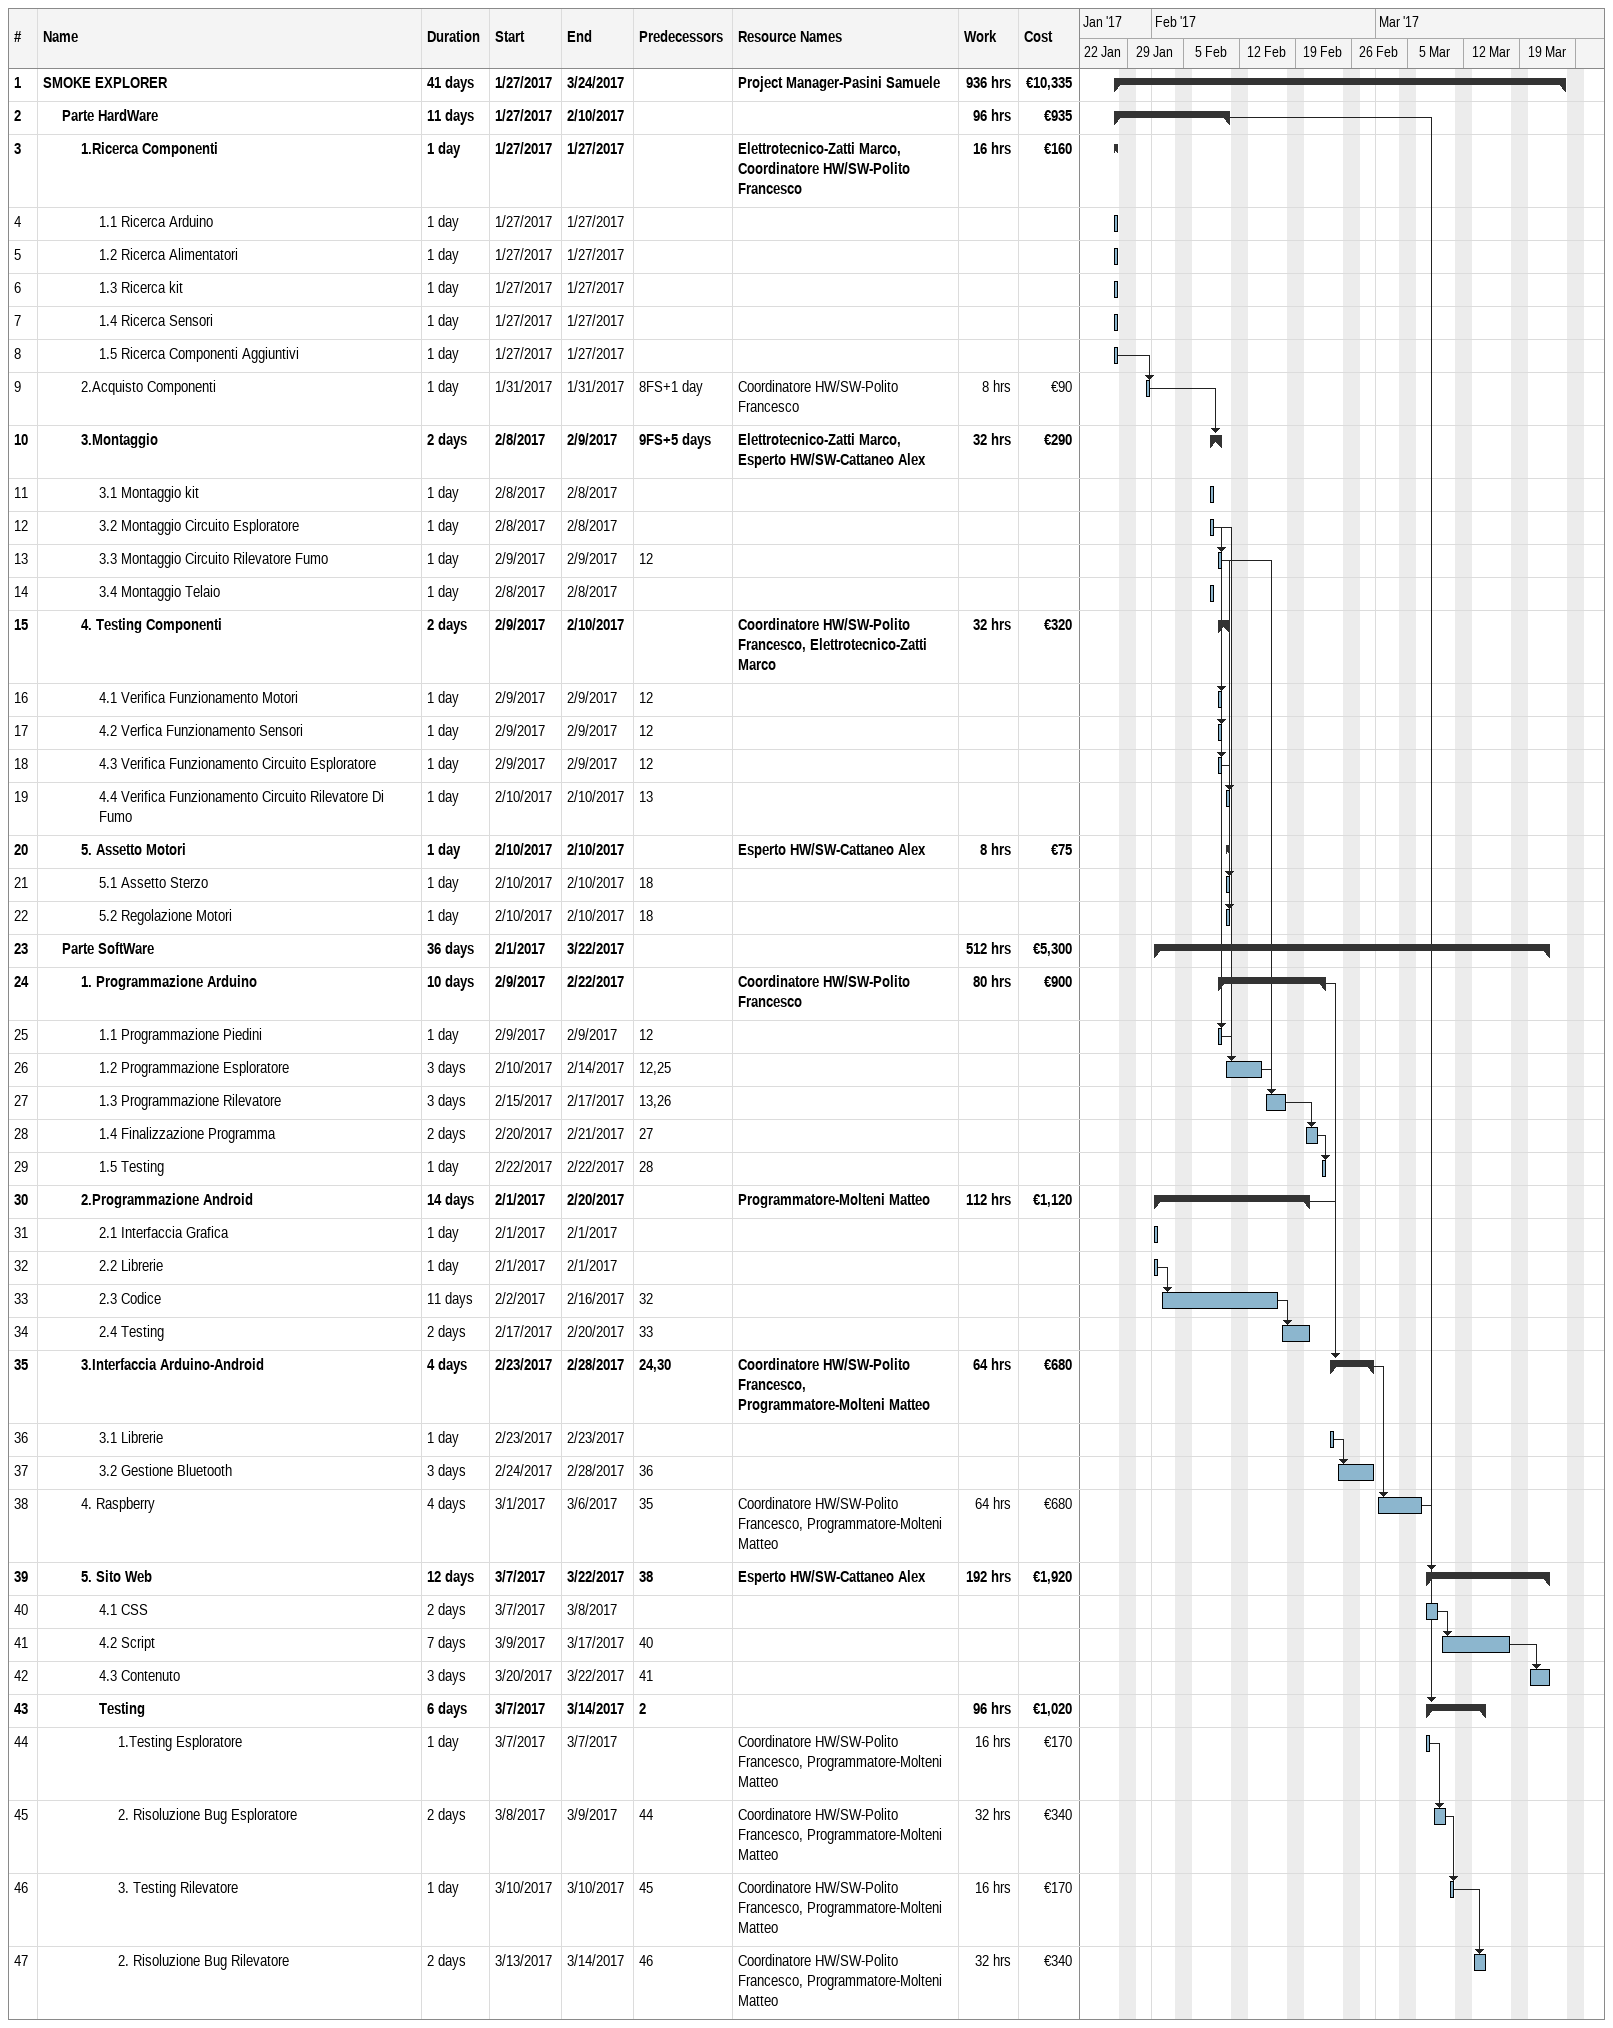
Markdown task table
| ID | Level | Task | Duration | Start | Finish | Predecessors | Resources | Work (h) | Cost (€) |
|---|---|---|---|---|---|---|---|---|---|
| 1 | 1 | **SMOKE EXPLORER** | 41d | 2017-01-27 | 2017-03-24 |  | Project Manager-Pasini Samuele | 936 | 10335 |
| 2 | 2 | **Parte HardWare** | 11d | 2017-01-27 | 2017-02-10 |  |  | 96 | 935 |
| 3 | 3 | **1.Ricerca Componenti** | 1d | 2017-01-27 | 2017-01-27 |  | Elettrotecnico-Zatti Marco, Coordinatore HW/SW-Polito Francesco | 16 | 160 |
| 4 | 4 | 1.1 Ricerca Arduino | 1d | 2017-01-27 | 2017-01-27 |  |  |  |  |
| 5 | 4 | 1.2 Ricerca Alimentatori | 1d | 2017-01-27 | 2017-01-27 |  |  |  |  |
| 6 | 4 | 1.3 Ricerca kit | 1d | 2017-01-27 | 2017-01-27 |  |  |  |  |
| 7 | 4 | 1.4 Ricerca Sensori | 1d | 2017-01-27 | 2017-01-27 |  |  |  |  |
| 8 | 4 | 1.5 Ricerca Componenti Aggiuntivi | 1d | 2017-01-27 | 2017-01-27 |  |  |  |  |
| 9 | 3 | 2.Acquisto Componenti | 1d | 2017-01-31 | 2017-01-31 | 8FS+1d | Coordinatore HW/SW-Polito Francesco | 8 | 90 |
| 10 | 3 | **3.Montaggio** | 2d | 2017-02-08 | 2017-02-09 | 9FS+5d | Elettrotecnico-Zatti Marco, Esperto HW/SW-Cattaneo Alex | 32 | 290 |
| 11 | 4 | 3.1 Montaggio kit | 1d | 2017-02-08 | 2017-02-08 |  |  |  |  |
| 12 | 4 | 3.2 Montaggio Circuito Esploratore | 1d | 2017-02-08 | 2017-02-08 |  |  |  |  |
| 13 | 4 | 3.3 Montaggio Circuito Rilevatore Fumo | 1d | 2017-02-09 | 2017-02-09 | 12 |  |  |  |
| 14 | 4 | 3.4 Montaggio Telaio | 1d | 2017-02-08 | 2017-02-08 |  |  |  |  |
| 15 | 3 | **4. Testing Componenti** | 2d | 2017-02-09 | 2017-02-10 |  | Coordinatore HW/SW-Polito Francesco, Elettrotecnico-Zatti Marco | 32 | 320 |
| 16 | 4 | 4.1 Verifica Funzionamento Motori | 1d | 2017-02-09 | 2017-02-09 | 12 |  |  |  |
| 17 | 4 | 4.2 Verfica Funzionamento Sensori | 1d | 2017-02-09 | 2017-02-09 | 12 |  |  |  |
| 18 | 4 | 4.3 Verifica Funzionamento Circuito Esploratore | 1d | 2017-02-09 | 2017-02-09 | 12 |  |  |  |
| 19 | 4 | 4.4 Verifica Funzionamento Circuito Rilevatore Di Fumo | 1d | 2017-02-10 | 2017-02-10 | 13 |  |  |  |
| 20 | 3 | **5. Assetto Motori** | 1d | 2017-02-10 | 2017-02-10 |  | Esperto HW/SW-Cattaneo Alex | 8 | 75 |
| 21 | 4 | 5.1 Assetto Sterzo | 1d | 2017-02-10 | 2017-02-10 | 18 |  |  |  |
| 22 | 4 | 5.2 Regolazione Motori | 1d | 2017-02-10 | 2017-02-10 | 18 |  |  |  |
| 23 | 2 | **Parte SoftWare** | 36d | 2017-02-01 | 2017-03-22 |  |  | 512 | 5300 |
| 24 | 3 | **1. Programmazione Arduino** | 10d | 2017-02-09 | 2017-02-22 |  | Coordinatore HW/SW-Polito Francesco | 80 | 900 |
| 25 | 4 | 1.1 Programmazione Piedini | 1d | 2017-02-09 | 2017-02-09 | 12 |  |  |  |
| 26 | 4 | 1.2 Programmazione Esploratore | 3d | 2017-02-10 | 2017-02-14 | 12, 25 |  |  |  |
| 27 | 4 | 1.3 Programmazione Rilevatore | 3d | 2017-02-15 | 2017-02-17 | 13, 26 |  |  |  |
| 28 | 4 | 1.4 Finalizzazione Programma | 2d | 2017-02-20 | 2017-02-21 | 27 |  |  |  |
| 29 | 4 | 1.5 Testing | 1d | 2017-02-22 | 2017-02-22 | 28 |  |  |  |
| 30 | 3 | **2.Programmazione Android** | 14d | 2017-02-01 | 2017-02-20 |  | Programmatore-Molteni Matteo | 112 | 1120 |
| 31 | 4 | 2.1 Interfaccia Grafica | 1d | 2017-02-01 | 2017-02-01 |  |  |  |  |
| 32 | 4 | 2.2 Librerie | 1d | 2017-02-01 | 2017-02-01 |  |  |  |  |
| 33 | 4 | 2.3 Codice | 11d | 2017-02-02 | 2017-02-16 | 32 |  |  |  |
| 34 | 4 | 2.4 Testing | 2d | 2017-02-17 | 2017-02-20 | 33 |  |  |  |
| 35 | 3 | **3.Interfaccia Arduino-Android** | 4d | 2017-02-23 | 2017-02-28 | 24, 30 | Coordinatore HW/SW-Polito Francesco, Programmatore-Molteni Matteo | 64 | 680 |
| 36 | 4 | 3.1 Librerie | 1d | 2017-02-23 | 2017-02-23 |  |  |  |  |
| 37 | 4 | 3.2 Gestione Bluetooth | 3d | 2017-02-24 | 2017-02-28 | 36 |  |  |  |
| 38 | 3 | 4. Raspberry | 4d | 2017-03-01 | 2017-03-06 | 35 | Coordinatore HW/SW-Polito Francesco, Programmatore-Molteni Matteo | 64 | 680 |
| 39 | 3 | **5. Sito Web** | 12d | 2017-03-07 | 2017-03-22 | 38 | Esperto HW/SW-Cattaneo Alex | 192 | 1920 |
| 40 | 4 | 4.1 CSS | 2d | 2017-03-07 | 2017-03-08 |  |  |  |  |
| 41 | 4 | 4.2 Script | 7d | 2017-03-09 | 2017-03-17 | 40 |  |  |  |
| 42 | 4 | 4.3 Contenuto | 3d | 2017-03-20 | 2017-03-22 | 41 |  |  |  |
| 43 | 4 | **Testing** | 6d | 2017-03-07 | 2017-03-14 | 2 |  | 96 | 1020 |
| 44 | 5 | 1.Testing Esploratore | 1d | 2017-03-07 | 2017-03-07 |  | Coordinatore HW/SW-Polito Francesco, Programmatore-Molteni Matteo | 16 | 170 |
| 45 | 5 | 2. Risoluzione Bug Esploratore | 2d | 2017-03-08 | 2017-03-09 | 44 | Coordinatore HW/SW-Polito Francesco, Programmatore-Molteni Matteo | 32 | 340 |
| 46 | 5 | 3. Testing Rilevatore | 1d | 2017-03-10 | 2017-03-10 | 45 | Coordinatore HW/SW-Polito Francesco, Programmatore-Molteni Matteo | 16 | 170 |
| 47 | 5 | 2. Risoluzione Bug Rilevatore | 2d | 2017-03-13 | 2017-03-14 | 46 | Coordinatore HW/SW-Polito Francesco, Programmatore-Molteni Matteo | 32 | 340 |
